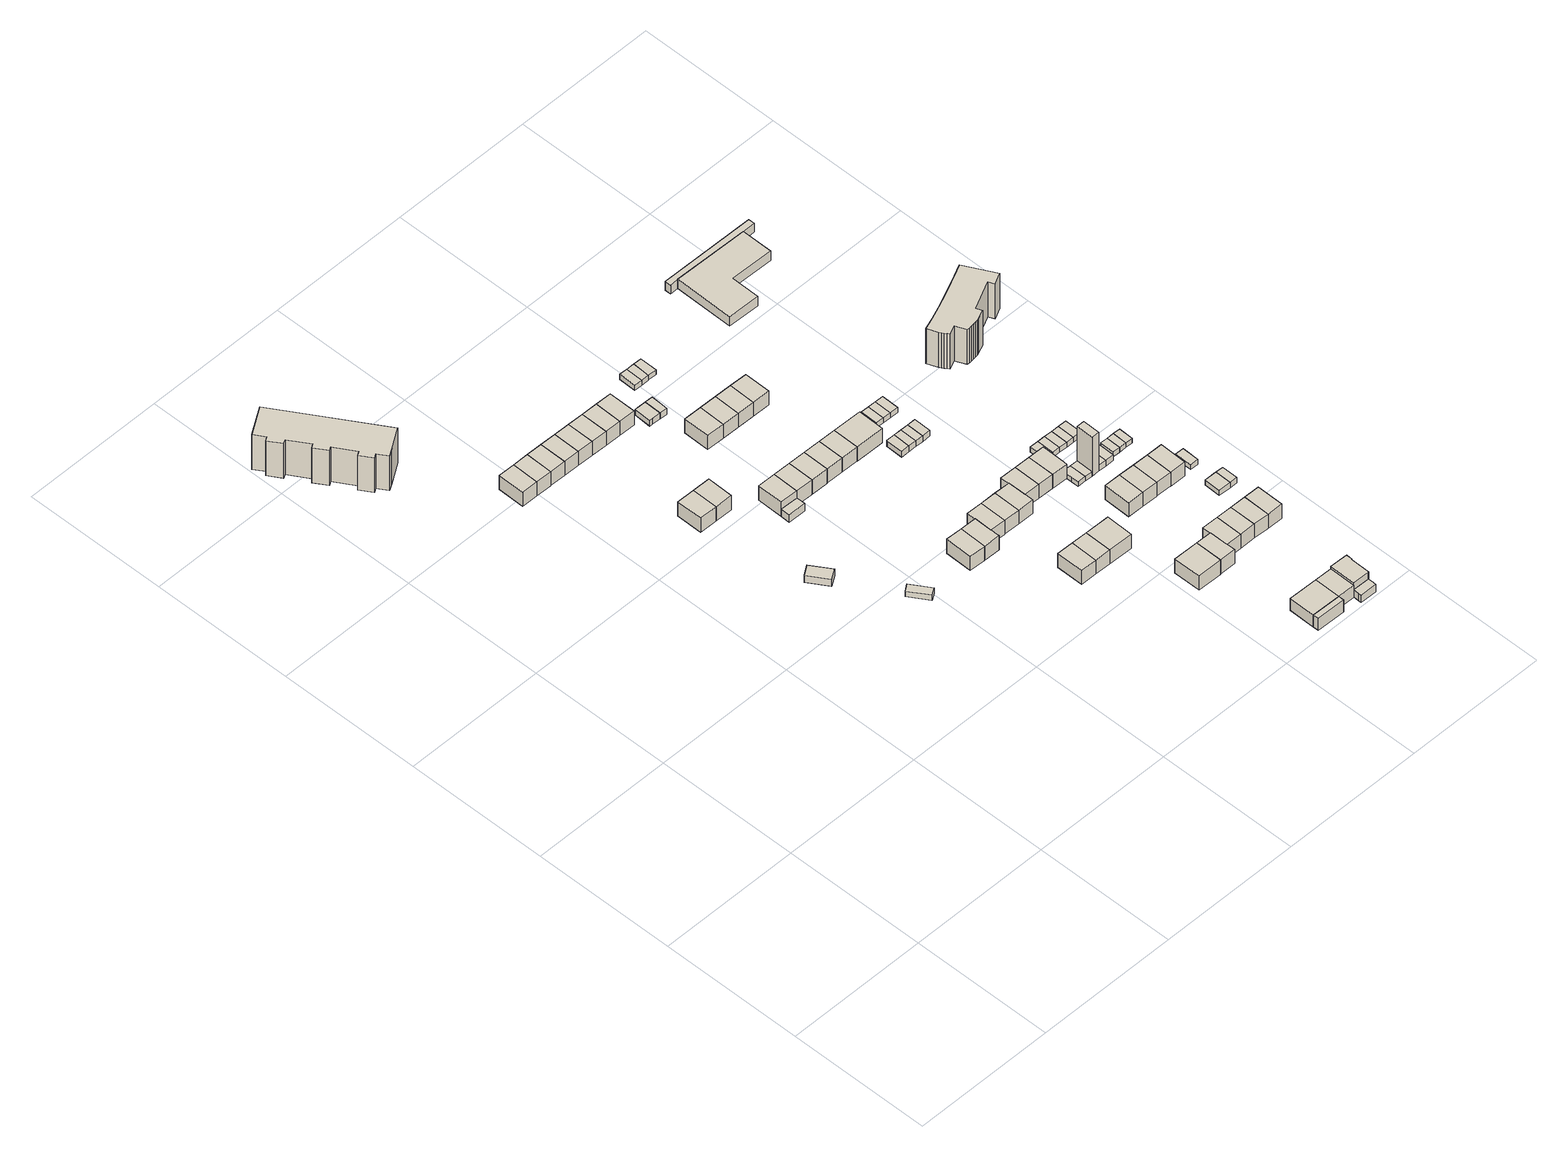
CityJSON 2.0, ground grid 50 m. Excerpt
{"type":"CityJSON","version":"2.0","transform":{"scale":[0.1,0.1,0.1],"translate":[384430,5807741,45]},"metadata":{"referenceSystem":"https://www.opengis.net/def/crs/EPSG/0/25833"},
"CityObjects":{
"building1":{"type":"Building","attributes":{"Gemeindeschluessel":"11000006","BezugspunktDach":"2200","function":"31001_1010","measuredHeight":15.07,"storeysAboveGround":3},"address":[{"country":"Germany","locality":"Berlin","thoroughfareNumber":"32, 34, 36","thoroughfareName":"Schwelmer Straße"}],"geometry":[{"type":"Solid","lod":"1","boundaries":[[[[0,1,2,3,4,5,6,7,8,9,10,11,12,13,14,15,16]],[[17,18,19,20,21,22,23,24,25,26,27,28,29,30,31,32,33]],[[17,33,16,15]],[[18,17,15,14]],[[19,18,14,13]],[[20,19,13,12]],[[21,20,12,11]],[[22,21,11,10]],[[23,22,10,9]],[[24,23,9,8]],[[25,24,8,7]],[[26,25,7,6]],[[27,26,6,5]],[[28,27,5,4]],[[29,28,4,3]],[[30,29,3,2]],[[31,30,2,1]],[[32,31,1,0]],[[33,32,0,16]]]]}]},
"building2":{"type":"Building","attributes":{"Gemeindeschluessel":"11000006","BezugspunktDach":"2200","function":"31001_1010","measuredHeight":5.83,"storeysAboveGround":2},"address":[{"country":"Germany","locality":"Berlin","thoroughfareNumber":"45","thoroughfareName":"Holtheimer Weg"}],"geometry":[{"type":"Solid","lod":"1","boundaries":[[[[34,35,36,37]],[[38,39,40,41]],[[38,41,37,36]],[[39,38,36,35]],[[40,39,35,34]],[[41,40,34,37]]]]}]},
"building3":{"type":"Building","attributes":{"Gemeindeschluessel":"11000006","BezugspunktDach":"2200","function":"31001_1010","measuredHeight":5.81,"storeysAboveGround":2},"address":[{"country":"Germany","locality":"Berlin","thoroughfareNumber":"43","thoroughfareName":"Holtheimer Weg"}],"geometry":[{"type":"Solid","lod":"1","boundaries":[[[[42,43,35,34]],[[39,44,45,40]],[[39,40,34,35]],[[44,39,35,43]],[[45,44,43,42]],[[40,45,42,34]]]]}]},
"building4":{"type":"Building","attributes":{"Gemeindeschluessel":"11000006","BezugspunktDach":"2200","function":"31001_2463","measuredHeight":2.87,"storeysAboveGround":1},"address":[{"country":"Germany","locality":"Berlin","thoroughfareNumber":"119 (1)","thoroughfareName":"Westfalenring"}],"geometry":[{"type":"Solid","lod":"1","boundaries":[[[[46,47,48,49]],[[50,51,52,53]],[[50,53,49,48]],[[51,50,48,47]],[[52,51,47,46]],[[53,52,46,49]]]]}]},
"building5":{"type":"Building","attributes":{"Gemeindeschluessel":"11000006","BezugspunktDach":"2200","function":"31001_1010","measuredHeight":5.72,"storeysAboveGround":2},"address":[{"country":"Germany","locality":"Berlin","thoroughfareNumber":"41","thoroughfareName":"Holtheimer Weg"}],"geometry":[{"type":"Solid","lod":"1","boundaries":[[[[54,55,43,42]],[[56,57,58,59]],[[56,59,42,43]],[[57,56,43,55]],[[58,57,55,54]],[[59,58,54,42]]]]}]},
"building6":{"type":"Building","attributes":{"Gemeindeschluessel":"11000006","BezugspunktDach":"2200","function":"31001_1010","measuredHeight":5.95,"storeysAboveGround":2},"address":[{"country":"Germany","locality":"Berlin","thoroughfareNumber":"123","thoroughfareName":"Westfalenring"}],"geometry":[{"type":"Solid","lod":"1","boundaries":[[[[60,61,62,63]],[[64,65,66,67]],[[64,67,63,62]],[[65,64,62,61]],[[66,65,61,60]],[[67,66,60,63]]]]}]},
"building7":{"type":"Building","attributes":{"Gemeindeschluessel":"11000006","BezugspunktDach":"2200","function":"31001_1010","measuredHeight":5.71,"storeysAboveGround":2},"address":[{"country":"Germany","locality":"Berlin","thoroughfareNumber":"39","thoroughfareName":"Holtheimer Weg"}],"geometry":[{"type":"Solid","lod":"1","boundaries":[[[[68,69,55,54]],[[57,70,71,58]],[[57,58,54,55]],[[70,57,55,69]],[[71,70,69,68]],[[58,71,68,54]]]]}]},
"building8":{"type":"Building","attributes":{"Gemeindeschluessel":"11000006","BezugspunktDach":"2200","function":"31001_2463","measuredHeight":2.22,"storeysAboveGround":1},"address":[{"country":"Germany","locality":"Berlin","thoroughfareNumber":"49 (1)","thoroughfareName":"Ahlener Weg"}],"geometry":[{"type":"Solid","lod":"1","boundaries":[[[[72,73,74,75]],[[76,77,78,79]],[[76,79,75,74]],[[77,76,74,73]],[[78,77,73,72]],[[79,78,72,75]]]]}]},
"building9":{"type":"Building","attributes":{"Gemeindeschluessel":"11000006","BezugspunktDach":"2200","function":"31001_1010","measuredHeight":5.9,"storeysAboveGround":2},"address":[{"country":"Germany","locality":"Berlin","thoroughfareNumber":"121","thoroughfareName":"Westfalenring"}],"geometry":[{"type":"Solid","lod":"1","boundaries":[[[[80,81,61,60]],[[65,82,83,66]],[[65,66,60,61]],[[82,65,61,81]],[[83,82,81,80]],[[66,83,80,60]]]]}]},
"building10":{"type":"Building","attributes":{"Gemeindeschluessel":"11000006","BezugspunktDach":"2200","function":"31001_1010","measuredHeight":5.74,"storeysAboveGround":2},"address":[{"country":"Germany","locality":"Berlin","thoroughfareNumber":"37","thoroughfareName":"Holtheimer Weg"}],"geometry":[{"type":"Solid","lod":"1","boundaries":[[[[84,85,69,68]],[[86,87,88,89]],[[86,89,68,69]],[[87,86,69,85]],[[88,87,85,84]],[[89,88,84,68]]]]}]},
"building11":{"type":"Building","attributes":{"Gemeindeschluessel":"11000006","BezugspunktDach":"2200","function":"31001_1010","measuredHeight":5.67,"storeysAboveGround":2},"address":[{"country":"Germany","locality":"Berlin","thoroughfareNumber":"35","thoroughfareName":"Holtheimer Weg"}],"geometry":[{"type":"Solid","lod":"1","boundaries":[[[[90,91,85,84]],[[92,93,94,95]],[[92,95,84,85]],[[93,92,85,91]],[[94,93,91,90]],[[95,94,90,84]]]]}]},
"building12":{"type":"Building","attributes":{"Gemeindeschluessel":"11000006","function":"31001_1010"},"address":[{"country":"Germany","locality":"Berlin","thoroughfareNumber":"119","thoroughfareName":"Westfalenring"}],"children":["building12-1","building12-2"]},
"building12-1":{"type":"BuildingPart","attributes":{"BezugspunktDach":"2200","measuredHeight":5.96,"storeysAboveGround":2},"parents":["building12"],"geometry":[{"type":"MultiSurface","lod":"1","boundaries":[[[96,97,98,99]],[[100,101,102,103]],[[100,103,99,98]],[[101,100,98,97]],[[102,101,97,96]],[[104,105,102,103,102,96,99]],[[103,102,105,104]]]}]},
"building12-2":{"type":"BuildingPart","attributes":{"BezugspunktDach":"2200","measuredHeight":3.47,"storeysAboveGround":2},"parents":["building12"],"geometry":[{"type":"Solid","lod":"1","boundaries":[[[[106,105,104,107]],[[103,102,108,109]],[[103,109,107,104]],[[108,102,105,106]],[[109,108,106,107]],[[102,103,104,105]]]]}]},
"building13":{"type":"Building","attributes":{"Gemeindeschluessel":"11000006","BezugspunktDach":"2200","function":"31001_1010","measuredHeight":5.71,"storeysAboveGround":2},"address":[{"country":"Germany","locality":"Berlin","thoroughfareNumber":"33","thoroughfareName":"Holtheimer Weg"}],"geometry":[{"type":"Solid","lod":"1","boundaries":[[[[110,111,91,90]],[[93,112,113,94]],[[93,94,90,91]],[[112,93,91,111]],[[113,112,111,110]],[[94,113,110,90]]]]}]},
"building14":{"type":"Building","attributes":{"Gemeindeschluessel":"11000006","BezugspunktDach":"2200","function":"31001_1010","measuredHeight":5.98,"storeysAboveGround":2},"address":[{"country":"Germany","locality":"Berlin","thoroughfareNumber":"117","thoroughfareName":"Westfalenring"}],"geometry":[{"type":"Solid","lod":"1","boundaries":[[[[114,115,97,96]],[[101,116,117,102]],[[101,102,96,97]],[[116,101,97,115]],[[117,116,115,114]],[[102,117,114,96]]]]}]},
"building15":{"type":"Building","attributes":{"Gemeindeschluessel":"11000006","BezugspunktDach":"2200","function":"31001_1010","measuredHeight":5.89,"storeysAboveGround":2},"address":[{"country":"Germany","locality":"Berlin","thoroughfareNumber":"49","thoroughfareName":"Ahlener Weg"}],"geometry":[{"type":"Solid","lod":"1","boundaries":[[[[118,119,120,121]],[[122,123,124,125]],[[122,125,121,120]],[[123,122,120,119]],[[124,123,119,118]],[[125,124,118,121]]]]}]},
"building16":{"type":"Building","attributes":{"Gemeindeschluessel":"11000006","BezugspunktDach":"2200","function":"31001_1010","measuredHeight":5.75,"storeysAboveGround":2},"address":[{"country":"Germany","locality":"Berlin","thoroughfareNumber":"31","thoroughfareName":"Holtheimer Weg"}],"geometry":[{"type":"Solid","lod":"1","boundaries":[[[[126,127,111,110]],[[128,129,130,131]],[[128,131,110,111]],[[129,128,111,127]],[[130,129,127,126]],[[131,130,126,110]]]]}]},
"building17":{"type":"Building","attributes":{"Gemeindeschluessel":"11000006","BezugspunktDach":"2200","function":"31001_1010","measuredHeight":5.87,"storeysAboveGround":2},"address":[{"country":"Germany","locality":"Berlin","thoroughfareNumber":"47","thoroughfareName":"Ahlener Weg"}],"geometry":[{"type":"Solid","lod":"1","boundaries":[[[[132,133,134,135,136,137,119,118]],[[123,138,139,140,141,142,143,124]],[[123,124,118,119]],[[138,123,119,137]],[[139,138,137,136]],[[140,139,136,135]],[[141,140,135,134]],[[142,141,134,133]],[[143,142,133,132]],[[124,143,132,118]]]]}]},
"building18":{"type":"Building","attributes":{"Gemeindeschluessel":"11000006","BezugspunktDach":"2200","function":"31001_1010","measuredHeight":5.98,"storeysAboveGround":2},"address":[{"country":"Germany","locality":"Berlin","thoroughfareNumber":"115","thoroughfareName":"Westfalenring"}],"geometry":[{"type":"Solid","lod":"1","boundaries":[[[[144,145,115,114]],[[116,146,147,117]],[[116,117,114,115]],[[146,116,115,145]],[[147,146,145,144]],[[117,147,144,114]]]]}]},
"building19":{"type":"Building","attributes":{"Gemeindeschluessel":"11000006","BezugspunktDach":"2200","function":"31001_2463","measuredHeight":2.38,"storeysAboveGround":1},"address":[{"country":"Germany","locality":"Berlin","thoroughfareNumber":"31 (1)","thoroughfareName":"Holtheimer Weg"}],"geometry":[{"type":"Solid","lod":"1","boundaries":[[[[148,149,150,151,152,153]],[[154,155,156,157,158,159]],[[154,159,153,152]],[[155,154,152,151]],[[156,155,151,150]],[[157,156,150,149]],[[158,157,149,148]],[[159,158,148,153]]]]}]},
"building20":{"type":"Building","attributes":{"Gemeindeschluessel":"11000006","BezugspunktDach":"2200","function":"31001_1010","measuredHeight":5.89,"storeysAboveGround":2},"address":[{"country":"Germany","locality":"Berlin","thoroughfareNumber":"131","thoroughfareName":"Westfalenring"}],"geometry":[{"type":"Solid","lod":"1","boundaries":[[[[160,161,162,163]],[[164,165,166,167]],[[164,167,163,162]],[[165,164,162,161]],[[166,165,161,160]],[[167,166,160,163]]]]}]},
"building21":{"type":"Building","attributes":{"Gemeindeschluessel":"11000006","BezugspunktDach":"2200","function":"31001_1010","measuredHeight":5.78,"storeysAboveGround":2},"address":[{"country":"Germany","locality":"Berlin","thoroughfareNumber":"107","thoroughfareName":"Westfalenring"}],"geometry":[{"type":"Solid","lod":"1","boundaries":[[[[168,169,170,171]],[[172,173,174,175]],[[172,175,171,170]],[[173,172,170,169]],[[174,173,169,168]],[[175,174,168,171]]]]}]},
"building22":{"type":"Building","attributes":{"Gemeindeschluessel":"11000006","BezugspunktDach":"2200","function":"31001_2463","measuredHeight":2.46,"storeysAboveGround":1},"address":[{"country":"Germany","locality":"Berlin","thoroughfareNumber":"33 (1)","thoroughfareName":"Holtheimer Weg"}],"geometry":[{"type":"Solid","lod":"1","boundaries":[[[[176,177,150,149]],[[178,179,180,181]],[[178,181,149,150]],[[179,178,150,177]],[[180,179,177,176]],[[181,180,176,149]]]]}]},
"building23":{"type":"Building","attributes":{"Gemeindeschluessel":"11000006","BezugspunktDach":"2200","function":"31001_1010","measuredHeight":5.86,"storeysAboveGround":2},"address":[{"country":"Germany","locality":"Berlin","thoroughfareNumber":"113","thoroughfareName":"Westfalenring"}],"geometry":[{"type":"Solid","lod":"1","boundaries":[[[[182,183,145,144]],[[184,185,186,187]],[[184,187,144,145]],[[185,184,145,183]],[[186,185,183,182]],[[187,186,182,144]]]]}]},
"building24":{"type":"Building","attributes":{"Gemeindeschluessel":"11000006","BezugspunktDach":"2200","function":"31001_1010","measuredHeight":5.89,"storeysAboveGround":2},"address":[{"country":"Germany","locality":"Berlin","thoroughfareNumber":"45","thoroughfareName":"Ahlener Weg"}],"geometry":[{"type":"Solid","lod":"1","boundaries":[[[[136,135,134,188,189,190,137]],[[191,192,193,194,195,196,197]],[[191,197,137,190]],[[192,191,190,189]],[[193,192,189,188]],[[194,193,188,134]],[[195,194,134,135]],[[196,195,135,136]],[[197,196,136,137]]]]}]},
"building25":{"type":"Building","attributes":{"Gemeindeschluessel":"11000006","BezugspunktDach":"2200","function":"31001_1010","measuredHeight":5.89,"storeysAboveGround":2},"address":[{"country":"Germany","locality":"Berlin","thoroughfareNumber":"129","thoroughfareName":"Westfalenring"}],"geometry":[{"type":"Solid","lod":"1","boundaries":[[[[198,199,161,160]],[[165,200,201,166]],[[165,166,160,161]],[[200,165,161,199]],[[201,200,199,198]],[[166,201,198,160]]]]}]},
"building26":{"type":"Building","attributes":{"Gemeindeschluessel":"11000006","BezugspunktDach":"2200","function":"31001_1010","measuredHeight":5.77,"storeysAboveGround":2},"address":[{"country":"Germany","locality":"Berlin","thoroughfareNumber":"105","thoroughfareName":"Westfalenring"}],"geometry":[{"type":"Solid","lod":"1","boundaries":[[[[202,203,169,168]],[[173,204,205,174]],[[173,174,168,169]],[[204,173,169,203]],[[205,204,203,202]],[[174,205,202,168]]]]}]},
"building27":{"type":"Building","attributes":{"Gemeindeschluessel":"11000006","BezugspunktDach":"2200","function":"31001_2463","measuredHeight":2.12,"storeysAboveGround":1},"address":[{"country":"Germany","locality":"Berlin","thoroughfareNumber":"39 (1)","thoroughfareName":"Holtheimer Weg"}],"geometry":[{"type":"Solid","lod":"1","boundaries":[[[[206,207,208,209]],[[210,211,212,213]],[[210,213,209,208]],[[211,210,208,207]],[[212,211,207,206]],[[213,212,206,209]]]]}]},
"building28":{"type":"Building","attributes":{"Gemeindeschluessel":"11000006","BezugspunktDach":"2200","function":"31001_1010","measuredHeight":5.73,"storeysAboveGround":2},"address":[{"country":"Germany","locality":"Berlin","thoroughfareNumber":"43","thoroughfareName":"Ahlener Weg"}],"geometry":[{"type":"Solid","lod":"1","boundaries":[[[[214,215,189,188]],[[216,217,218,219]],[[216,219,188,189]],[[217,216,189,215]],[[218,217,215,214]],[[219,218,214,188]]]]}]},
"building29":{"type":"Building","attributes":{"Gemeindeschluessel":"11000006","BezugspunktDach":"2200","function":"31001_1010","measuredHeight":5.86,"storeysAboveGround":2},"address":[{"country":"Germany","locality":"Berlin","thoroughfareNumber":"111","thoroughfareName":"Westfalenring"}],"geometry":[{"type":"Solid","lod":"1","boundaries":[[[[220,221,183,182]],[[185,222,223,186]],[[185,186,182,183]],[[222,185,183,221]],[[223,222,221,220]],[[186,223,220,182]]]]}]},
"building30":{"type":"Building","attributes":{"Gemeindeschluessel":"11000006","BezugspunktDach":"2200","function":"31001_1010","measuredHeight":5.89,"storeysAboveGround":2},"address":[{"country":"Germany","locality":"Berlin","thoroughfareNumber":"127","thoroughfareName":"Westfalenring"}],"geometry":[{"type":"Solid","lod":"1","boundaries":[[[[224,225,199,198]],[[200,226,227,201]],[[200,201,198,199]],[[226,200,199,225]],[[227,226,225,224]],[[201,227,224,198]]]]}]},
"building31":{"type":"Building","attributes":{"Gemeindeschluessel":"11000006","BezugspunktDach":"2200","function":"31001_2463","measuredHeight":2.1,"storeysAboveGround":1},"address":[{"country":"Germany","locality":"Berlin","thoroughfareNumber":"37 (1)","thoroughfareName":"Holtheimer Weg"}],"geometry":[{"type":"Solid","lod":"1","boundaries":[[[[228,229,207,206]],[[211,230,231,212]],[[211,212,206,207]],[[230,211,207,229]],[[231,230,229,228]],[[212,231,228,206]]]]}]},
"building32":{"type":"Building","attributes":{"Gemeindeschluessel":"11000006","BezugspunktDach":"2200","function":"31001_1010","measuredHeight":5.83,"storeysAboveGround":2},"address":[{"country":"Germany","locality":"Berlin","thoroughfareNumber":"103","thoroughfareName":"Westfalenring"}],"geometry":[{"type":"Solid","lod":"1","boundaries":[[[[232,233,203,202]],[[234,235,236,237]],[[234,237,202,203]],[[235,234,203,233]],[[236,235,233,232]],[[237,236,232,202]]]]}]},
"building33":{"type":"Building","attributes":{"Gemeindeschluessel":"11000006","BezugspunktDach":"2200","function":"31001_2463","measuredHeight":2.06,"storeysAboveGround":1},"address":[{"country":"Germany","locality":"Berlin","thoroughfareNumber":"35 (1)","thoroughfareName":"Holtheimer Weg"}],"geometry":[{"type":"Solid","lod":"1","boundaries":[[[[238,239,229,228]],[[240,241,242,243]],[[240,243,228,229]],[[241,240,229,239]],[[242,241,239,238]],[[243,242,238,228]]]]}]},
"building34":{"type":"Building","attributes":{"Gemeindeschluessel":"11000006","BezugspunktDach":"2200","function":"31001_1010","measuredHeight":5.72,"storeysAboveGround":2},"address":[{"country":"Germany","locality":"Berlin","thoroughfareNumber":"41","thoroughfareName":"Ahlener Weg"}],"geometry":[{"type":"Solid","lod":"1","boundaries":[[[[244,245,246,247,248,215,214]],[[217,249,250,251,252,253,218]],[[217,218,214,215]],[[249,217,215,248]],[[250,249,248,247]],[[251,250,247,246]],[[252,251,246,245]],[[253,252,245,244]],[[218,253,244,214]]]]}]},
"building35":{"type":"Building","attributes":{"Gemeindeschluessel":"11000006","BezugspunktDach":"2200","function":"31001_1010","measuredHeight":5.87,"storeysAboveGround":2},"address":[{"country":"Germany","locality":"Berlin","thoroughfareNumber":"93","thoroughfareName":"Westfalenring"}],"geometry":[{"type":"Solid","lod":"1","boundaries":[[[[254,255,256,257]],[[258,259,260,261]],[[258,261,257,256]],[[259,258,256,255]],[[260,259,255,254]],[[261,260,254,257]]]]}]},
"building36":{"type":"Building","attributes":{"Gemeindeschluessel":"11000006","BezugspunktDach":"2200","function":"31001_1010","measuredHeight":5.82,"storeysAboveGround":2},"address":[{"country":"Germany","locality":"Berlin","thoroughfareNumber":"125","thoroughfareName":"Westfalenring"}],"geometry":[{"type":"Solid","lod":"1","boundaries":[[[[262,263,225,224]],[[226,264,265,227]],[[226,227,224,225]],[[264,226,225,263]],[[265,264,263,262]],[[227,265,262,224]]]]}]},
"building37":{"type":"Building","attributes":{"Gemeindeschluessel":"11000006","BezugspunktDach":"2200","function":"31001_1010","measuredHeight":5.99,"storeysAboveGround":2},"address":[{"country":"Germany","locality":"Berlin","thoroughfareNumber":"109","thoroughfareName":"Westfalenring"}],"geometry":[{"type":"Solid","lod":"1","boundaries":[[[[266,267,268,221,220]],[[269,270,271,272,273]],[[269,273,220,221]],[[270,269,221,268]],[[271,270,268,267]],[[272,271,267,266]],[[273,272,266,220]]]]}]},
"building38":{"type":"Building","attributes":{"Gemeindeschluessel":"11000006","function":"31001_1010"},"address":[{"country":"Germany","locality":"Berlin","thoroughfareNumber":"75","thoroughfareName":"Westfalenring"}],"children":["building38-1","building38-2"]},
"building38-1":{"type":"BuildingPart","attributes":{"BezugspunktDach":"2200","measuredHeight":4.93,"storeysAboveGround":2},"parents":["building38"],"geometry":[{"type":"MultiSurface","lod":"1","boundaries":[[[274,275,276,277]],[[278,279,280,281]],[[278,281,277,276]],[[279,278,276,275]],[[280,279,275,274]],[[281,280,282,283,277]],[[274,277,283,282]]]}]},
"building38-2":{"type":"BuildingPart","attributes":{"BezugspunktDach":"2200","measuredHeight":4.83,"storeysAboveGround":2},"parents":["building38"],"geometry":[{"type":"Solid","lod":"1","boundaries":[[[[284,274,277,285]],[[283,282,286,287]],[[283,287,285,277]],[[286,282,274,284]],[[287,286,284,285]],[[282,283,277,274]]]]}]},
"building39":{"type":"Building","attributes":{"Gemeindeschluessel":"11000006","BezugspunktDach":"2200","function":"31001_2463","measuredHeight":2.33,"storeysAboveGround":1},"address":[{"country":"Germany","locality":"Berlin","thoroughfareNumber":"45 (1)","thoroughfareName":"Ahlener Weg"}],"geometry":[{"type":"Solid","lod":"1","boundaries":[[[[288,289,290,291,292]],[[293,294,295,296,297]],[[293,297,292,291]],[[294,293,291,290]],[[295,294,290,289]],[[296,295,289,288]],[[297,296,288,292]]]]}]},
"building40":{"type":"Building","attributes":{"Gemeindeschluessel":"11000006","BezugspunktDach":"2200","function":"31001_1010","measuredHeight":5.75,"storeysAboveGround":2},"address":[{"country":"Germany","locality":"Berlin","thoroughfareNumber":"39","thoroughfareName":"Ahlener Weg"}],"geometry":[{"type":"Solid","lod":"1","boundaries":[[[[247,246,245,298,299,300,248]],[[301,302,303,252,251,250,249]],[[301,249,248,300]],[[302,301,300,299]],[[303,302,299,298]],[[252,303,298,245]],[[251,252,245,246]],[[250,251,246,247]],[[249,250,247,248]]]]}]},
"building41":{"type":"Building","attributes":{"Gemeindeschluessel":"11000006","BezugspunktDach":"2200","function":"31001_2463","measuredHeight":2.37,"storeysAboveGround":1},"address":[{"country":"Germany","locality":"Berlin","thoroughfareNumber":"43 (1)","thoroughfareName":"Ahlener Weg"}],"geometry":[{"type":"Solid","lod":"1","boundaries":[[[[304,305,289,288]],[[295,306,307,296]],[[295,296,288,289]],[[306,295,289,305]],[[307,306,305,304]],[[296,307,304,288]]]]}]},
"building42":{"type":"Building","attributes":{"Gemeindeschluessel":"11000006","BezugspunktDach":"2200","function":"31001_1010","measuredHeight":5.86,"storeysAboveGround":2},"address":[{"country":"Germany","locality":"Berlin","thoroughfareNumber":"91","thoroughfareName":"Westfalenring"}],"geometry":[{"type":"Solid","lod":"1","boundaries":[[[[308,309,310,311,312,255,254]],[[313,314,315,316,317,318,319]],[[313,319,254,255]],[[314,313,255,312]],[[315,314,312,311]],[[316,315,311,310]],[[317,316,310,309]],[[318,317,309,308]],[[319,318,308,254]]]]}]},
"building43":{"type":"Building","attributes":{"Gemeindeschluessel":"11000006","BezugspunktDach":"2200","function":"31001_2463","measuredHeight":2.1,"storeysAboveGround":1},"address":[{"country":"Germany","locality":"Berlin","thoroughfareNumber":"121 (1)","thoroughfareName":"Westfalenring"}],"geometry":[{"type":"Solid","lod":"1","boundaries":[[[[320,321,322,323,324]],[[270,325,326,327,271]],[[270,271,324,323]],[[325,270,323,322]],[[326,325,322,321]],[[327,326,321,320]],[[271,327,320,324]]]]}]},
"building44":{"type":"Building","attributes":{"Gemeindeschluessel":"11000006","BezugspunktDach":"2200","function":"31001_2463","measuredHeight":2.37,"storeysAboveGround":1},"address":[{"country":"Germany","locality":"Berlin","thoroughfareNumber":"41 (1)","thoroughfareName":"Ahlener Weg"}],"geometry":[{"type":"Solid","lod":"1","boundaries":[[[[328,329,305,304]],[[306,330,331,307]],[[306,307,304,305]],[[330,306,305,329]],[[331,330,329,328]],[[307,331,328,304]]]]}]},
"building45":{"type":"Building","attributes":{"Gemeindeschluessel":"11000006","BezugspunktDach":"2200","function":"31001_1010","measuredHeight":5.74,"storeysAboveGround":2},"address":[{"country":"Germany","locality":"Berlin","thoroughfareNumber":"37","thoroughfareName":"Ahlener Weg"}],"geometry":[{"type":"Solid","lod":"1","boundaries":[[[[332,333,299,298]],[[302,334,335,303]],[[302,303,298,299]],[[334,302,299,333]],[[335,334,333,332]],[[303,335,332,298]]]]}]},
"building46":{"type":"Building","attributes":{"Gemeindeschluessel":"11000006","BezugspunktDach":"2200","function":"31001_2463","measuredHeight":2.13,"storeysAboveGround":1},"address":[{"country":"Germany","locality":"Berlin","thoroughfareNumber":"119 (2)","thoroughfareName":"Westfalenring"}],"geometry":[{"type":"Solid","lod":"1","boundaries":[[[[336,337,321,320]],[[338,339,340,341]],[[338,341,320,321]],[[339,338,321,337]],[[340,339,337,336]],[[341,340,336,320]]]]}]},
"building47":{"type":"Building","attributes":{"Gemeindeschluessel":"11000006","BezugspunktDach":"2200","function":"31001_1010","measuredHeight":4.92,"storeysAboveGround":2},"address":[{"country":"Germany","locality":"Berlin","thoroughfareNumber":"73","thoroughfareName":"Westfalenring"}],"geometry":[{"type":"Solid","lod":"1","boundaries":[[[[342,343,275,274]],[[279,344,345,280]],[[279,280,274,275]],[[344,279,275,343]],[[345,344,343,342]],[[280,345,342,274]]]]}]},
"building48":{"type":"Building","attributes":{"Gemeindeschluessel":"11000006","BezugspunktDach":"2200","function":"31001_2463","measuredHeight":2.35,"storeysAboveGround":1},"address":[{"country":"Germany","locality":"Berlin","thoroughfareNumber":"37 (1)","thoroughfareName":"Ahlener Weg"}],"geometry":[{"type":"Solid","lod":"1","boundaries":[[[[346,347,329,328]],[[330,348,349,331]],[[330,331,328,329]],[[348,330,329,347]],[[349,348,347,346]],[[331,349,346,328]]]]}]},
"building49":{"type":"Building","attributes":{"Gemeindeschluessel":"11000006","BezugspunktDach":"2200","function":"31001_1010","measuredHeight":5.89,"storeysAboveGround":2},"address":[{"country":"Germany","locality":"Berlin","thoroughfareNumber":"89","thoroughfareName":"Westfalenring"}],"geometry":[{"type":"Solid","lod":"1","boundaries":[[[[311,310,309,350,351,352,312]],[[353,354,355,356,357,358,359]],[[353,359,312,352]],[[354,353,352,351]],[[355,354,351,350]],[[356,355,350,309]],[[357,356,309,310]],[[358,357,310,311]],[[359,358,311,312]]]]}]},
"building50":{"type":"Building","attributes":{"Gemeindeschluessel":"11000006","BezugspunktDach":"2200","function":"31001_2463","measuredHeight":2.12,"storeysAboveGround":1},"address":[{"country":"Germany","locality":"Berlin","thoroughfareNumber":"49 (2)","thoroughfareName":"Ahlener Weg"}],"geometry":[{"type":"Solid","lod":"1","boundaries":[[[[360,361,337,336]],[[339,362,363,340]],[[339,340,336,337]],[[362,339,337,361]],[[363,362,361,360]],[[340,363,360,336]]]]}]},
"building51":{"type":"Building","attributes":{"Gemeindeschluessel":"11000006","BezugspunktDach":"2200","function":"31001_1010","measuredHeight":5.96,"storeysAboveGround":2},"address":[{"country":"Germany","locality":"Berlin","thoroughfareNumber":"35","thoroughfareName":"Ahlener Weg"}],"geometry":[{"type":"Solid","lod":"1","boundaries":[[[[364,365,366,367,333,332]],[[368,369,370,371,372,373]],[[368,373,332,333]],[[369,368,333,367]],[[370,369,367,366]],[[371,370,366,365]],[[372,371,365,364]],[[373,372,364,332]]]]}]},
"building52":{"type":"Building","attributes":{"Gemeindeschluessel":"11000006","BezugspunktDach":"2200","function":"31001_1010","measuredHeight":5.86,"storeysAboveGround":2},"address":[{"country":"Germany","locality":"Berlin","thoroughfareNumber":"101","thoroughfareName":"Westfalenring"}],"geometry":[{"type":"Solid","lod":"1","boundaries":[[[[374,375,376,377]],[[378,379,380,381]],[[378,381,377,376]],[[379,378,376,375]],[[380,379,375,374]],[[381,380,374,377]]]]}]},
"building53":{"type":"Building","attributes":{"Gemeindeschluessel":"11000006","BezugspunktDach":"2200","function":"31001_2463","measuredHeight":2.1,"storeysAboveGround":1},"address":[{"country":"Germany","locality":"Berlin","thoroughfareNumber":"47 (1)","thoroughfareName":"Ahlener Weg"}],"geometry":[{"type":"Solid","lod":"1","boundaries":[[[[382,383,361,360]],[[362,384,385,363]],[[362,363,360,361]],[[384,362,361,383]],[[385,384,383,382]],[[363,385,382,360]]]]}]},
"building54":{"type":"Building","attributes":{"Gemeindeschluessel":"11000006","function":"31001_1010"},"address":[{"country":"Germany","locality":"Berlin","thoroughfareNumber":"71","thoroughfareName":"Westfalenring"}],"children":["building54-1","building54-2"]},
"building54-1":{"type":"BuildingPart","attributes":{"BezugspunktDach":"2200","measuredHeight":5.93,"storeysAboveGround":2},"parents":["building54"],"geometry":[{"type":"MultiSurface","lod":"1","boundaries":[[[386,387,388,389,390,391,392]],[[393,394,395,396,397,398,399]],[[393,399,392,391]],[[394,393,391,390]],[[395,394,390,389]],[[396,395,389,388]],[[397,396,388,387]],[[398,397,387,386]],[[399,398,400,401,402,403,386,392]],[[403,402,401,400]]]}]},
"building54-2":{"type":"BuildingPart","attributes":{"BezugspunktDach":"2200","measuredHeight":3.46,"storeysAboveGround":2},"parents":["building54"],"geometry":[{"type":"MultiSurface","lod":"1","boundaries":[[[404,405,403,402,406,407]],[[408,401,400,409,410,411]],[[408,411,407,406]],[[401,408,406,402]],[[409,400,403,405]],[[410,409,405,404]],[[411,410,404,407]],[[412,400,401,413,402,403]]]}]},
"building55":{"type":"Building","attributes":{"Gemeindeschluessel":"11000006","BezugspunktDach":"2200","function":"31001_2463","measuredHeight":1.92,"storeysAboveGround":1},"address":[{"country":"Germany","locality":"Berlin","thoroughfareNumber":"75 (1)","thoroughfareName":"Westfalenring"}],"geometry":[{"type":"Solid","lod":"1","boundaries":[[[[414,415,416,417,418,419]],[[420,372,371,421,422,423]],[[420,423,419,418]],[[372,420,418,417]],[[371,372,417,416]],[[421,371,416,415]],[[422,421,415,414]],[[423,422,414,419]]]]}]},
"building56":{"type":"Building","attributes":{"Gemeindeschluessel":"11000006","BezugspunktDach":"2200","function":"31001_1010","measuredHeight":5.86,"storeysAboveGround":2},"address":[{"country":"Germany","locality":"Berlin","thoroughfareNumber":"87","thoroughfareName":"Westfalenring"}],"geometry":[{"type":"Solid","lod":"1","boundaries":[[[[424,425,351,350]],[[426,427,428,429]],[[426,429,350,351]],[[427,426,351,425]],[[428,427,425,424]],[[429,428,424,350]]]]}]},
"building57":{"type":"Building","attributes":{"Gemeindeschluessel":"11000006","BezugspunktDach":"2200","function":"31001_2463","measuredHeight":1.92,"storeysAboveGround":1},"address":[{"country":"Germany","locality":"Berlin","thoroughfareNumber":"39 (1)","thoroughfareName":"Ahlener Weg"}],"geometry":[{"type":"Solid","lod":"1","boundaries":[[[[430,431,415,414]],[[421,432,433,422]],[[421,422,414,415]],[[432,421,415,431]],[[433,432,431,430]],[[422,433,430,414]]]]}]},
"building58":{"type":"Building","attributes":{"Gemeindeschluessel":"11000006","BezugspunktDach":"2200","function":"31001_1010","measuredHeight":5.84,"storeysAboveGround":2},"address":[{"country":"Germany","locality":"Berlin","thoroughfareNumber":"99","thoroughfareName":"Westfalenring"}],"geometry":[{"type":"Solid","lod":"1","boundaries":[[[[434,435,375,374]],[[379,436,437,380]],[[379,380,374,375]],[[436,379,375,435]],[[437,436,435,434]],[[380,437,434,374]]]]}]},
"building59":{"type":"Building","attributes":{"Gemeindeschluessel":"11000006","BezugspunktDach":"2200","function":"31001_2463","measuredHeight":2.09,"storeysAboveGround":1},"address":[{"country":"Germany","locality":"Berlin","thoroughfareNumber":"115 (1)","thoroughfareName":"Westfalenring"}],"geometry":[{"type":"Solid","lod":"1","boundaries":[[[[438,439,440,441,442]],[[369,443,444,445,370]],[[369,370,442,441]],[[443,369,441,440]],[[444,443,440,439]],[[445,444,439,438]],[[370,445,438,442]]]]}]},
"building60":{"type":"Building","attributes":{"Gemeindeschluessel":"11000006","BezugspunktDach":"2200","function":"31001_2463","measuredHeight":16.07,"storeysAboveGround":1},"address":[{"country":"Germany","locality":"Berlin","thoroughfareNumber":"65 (1)","thoroughfareName":"Westfalenring"}],"geometry":[{"type":"Solid","lod":"1","boundaries":[[[[446,447,448,449]],[[432,450,451,433]],[[432,433,449,448]],[[450,432,448,447]],[[451,450,447,446]],[[433,451,446,449]]]]}]},
"building61":{"type":"Building","attributes":{"Gemeindeschluessel":"11000006","BezugspunktDach":"2200","function":"31001_2463","measuredHeight":2.1,"storeysAboveGround":1},"address":[{"country":"Germany","locality":"Berlin","thoroughfareNumber":"113 (1)","thoroughfareName":"Westfalenring"}],"geometry":[{"type":"Solid","lod":"1","boundaries":[[[[452,453,439,438]],[[444,454,455,445]],[[444,445,438,439]],[[454,444,439,453]],[[455,454,453,452]],[[445,455,452,438]]]]}]},
"building62":{"type":"Building","attributes":{"Gemeindeschluessel":"11000006","BezugspunktDach":"2200","function":"31001_1010","measuredHeight":5.86,"storeysAboveGround":2},"address":[{"country":"Germany","locality":"Berlin","thoroughfareNumber":"85","thoroughfareName":"Westfalenring"}],"geometry":[{"type":"Solid","lod":"1","boundaries":[[[[456,457,425,424]],[[427,458,459,428]],[[427,428,424,425]],[[458,427,425,457]],[[459,458,457,456]],[[428,459,456,424]]]]}]},
"building63":{"type":"Building","attributes":{"Gemeindeschluessel":"11000006","BezugspunktDach":"2200","function":"31001_2463","measuredHeight":2.42,"storeysAboveGround":1},"address":[{"country":"Germany","locality":"Berlin","thoroughfareNumber":"69 (1)","thoroughfareName":"Westfalenring"}],"geometry":[{"type":"Solid","lod":"1","boundaries":[[[[460,461,462,463]],[[450,464,465,451]],[[450,451,463,462]],[[464,450,462,461]],[[465,464,461,460]],[[451,465,460,463]]]]}]},
"building64":{"type":"Building","attributes":{"Gemeindeschluessel":"11000006","BezugspunktDach":"2200","function":"31001_1010","measuredHeight":5.78,"storeysAboveGround":2},"address":[{"country":"Germany","locality":"Berlin","thoroughfareNumber":"97","thoroughfareName":"Westfalenring"}],"geometry":[{"type":"Solid","lod":"1","boundaries":[[[[466,467,435,434]],[[468,469,470,471]],[[468,471,434,435]],[[469,468,435,467]],[[470,469,467,466]],[[471,470,466,434]]]]}]},
"building65":{"type":"Building","attributes":{"Gemeindeschluessel":"11000006","BezugspunktDach":"2200","function":"31001_2463","measuredHeight":2.06,"storeysAboveGround":1},"address":[{"country":"Germany","locality":"Berlin","thoroughfareNumber":"111 (1)","thoroughfareName":"Westfalenring"}],"geometry":[{"type":"Solid","lod":"1","boundaries":[[[[472,473,453,452]],[[454,474,475,455]],[[454,455,452,453]],[[474,454,453,473]],[[475,474,473,472]],[[455,475,472,452]]]]}]},
"building66":{"type":"Building","attributes":{"Gemeindeschluessel":"11000006","BezugspunktDach":"2200","function":"31001_2463","measuredHeight":2.42,"storeysAboveGround":1},"address":[{"country":"Germany","locality":"Berlin","thoroughfareNumber":"41 (1)","thoroughfareName":"Holtheimer Weg"}],"geometry":[{"type":"Solid","lod":"1","boundaries":[[[[476,477,461,460]],[[464,478,479,465]],[[464,465,460,461]],[[478,464,461,477]],[[479,478,477,476]],[[465,479,476,460]]]]}]},
"building67":{"type":"Building","attributes":{"Gemeindeschluessel":"11000006","BezugspunktDach":"2200","function":"31001_2463","measuredHeight":2.1,"storeysAboveGround":1},"address":[{"country":"Germany","locality":"Berlin","thoroughfareNumber":"109 (1)","thoroughfareName":"Westfalenring"}],"geometry":[{"type":"Solid","lod":"1","boundaries":[[[[480,481,473,472]],[[474,482,483,475]],[[474,475,472,473]],[[482,474,473,481]],[[483,482,481,480]],[[475,483,480,472]]]]}]},
"building68":{"type":"Building","attributes":{"Gemeindeschluessel":"11000006","BezugspunktDach":"2200","function":"31001_1010","measuredHeight":5.88,"storeysAboveGround":2},"address":[{"country":"Germany","locality":"Berlin","thoroughfareNumber":"83","thoroughfareName":"Westfalenring"}],"geometry":[{"type":"Solid","lod":"1","boundaries":[[[[484,485,457,456]],[[486,487,488,489]],[[486,489,456,457]],[[487,486,457,485]],[[488,487,485,484]],[[489,488,484,456]]]]}]},
"building69":{"type":"Building","attributes":{"Gemeindeschluessel":"11000006","BezugspunktDach":"2200","function":"31001_1010","measuredHeight":5.79,"storeysAboveGround":2},"address":[{"country":"Germany","locality":"Berlin","thoroughfareNumber":"95","thoroughfareName":"Westfalenring"}],"geometry":[{"type":"Solid","lod":"1","boundaries":[[[[490,491,467,466]],[[492,493,494,495]],[[492,495,466,467]],[[493,492,467,491]],[[494,493,491,490]],[[495,494,490,466]]]]}]},
"building70":{"type":"Building","attributes":{"Gemeindeschluessel":"11000006","BezugspunktDach":"2200","function":"31001_2463","measuredHeight":2.07,"storeysAboveGround":1},"address":[{"country":"Germany","locality":"Berlin","thoroughfareNumber":"35 (1)","thoroughfareName":"Ahlener Weg"}],"geometry":[{"type":"Solid","lod":"1","boundaries":[[[[496,497,498,499]],[[500,501,502,503]],[[500,503,499,498]],[[501,500,498,497]],[[502,501,497,496]],[[503,502,496,499]]]]}]},
"building71":{"type":"Building","attributes":{"Gemeindeschluessel":"11000006","BezugspunktDach":"2200","function":"31001_2463","measuredHeight":2.1,"storeysAboveGround":1},"address":[{"country":"Germany","locality":"Berlin","thoroughfareNumber":"117 (1)","thoroughfareName":"Westfalenring"}],"geometry":[{"type":"Solid","lod":"1","boundaries":[[[[504,505,481,480]],[[482,506,507,483]],[[482,483,480,481]],[[506,482,481,505]],[[507,506,505,504]],[[483,507,504,480]]]]}]},
"building72":{"type":"Building","attributes":{"Gemeindeschluessel":"11000006","BezugspunktDach":"2200","function":"31001_2463","measuredHeight":2.18,"storeysAboveGround":1},"address":[{"country":"Germany","locality":"Berlin","thoroughfareNumber":"97 (1)","thoroughfareName":"Westfalenring"}],"geometry":[{"type":"Solid","lod":"1","boundaries":[[[[508,509,510,511]],[[512,513,514,515]],[[512,515,511,510]],[[513,512,510,509]],[[514,513,509,508]],[[515,514,508,511]]]]}]},
"building73":{"type":"Building","attributes":{"Gemeindeschluessel":"11000006","BezugspunktDach":"2200","function":"31001_2463","measuredHeight":2.02,"storeysAboveGround":1},"address":[{"country":"Germany","locality":"Berlin","thoroughfareNumber":"107 (1)","thoroughfareName":"Westfalenring"}],"geometry":[{"type":"Solid","lod":"1","boundaries":[[[[516,517,497,496]],[[501,518,519,502]],[[501,502,496,497]],[[518,501,497,517]],[[519,518,517,516]],[[502,519,516,496]]]]}]},
"building74":{"type":"Building","attributes":{"Gemeindeschluessel":"11000006","BezugspunktDach":"2200","function":"31001_2463","measuredHeight":2,"storeysAboveGround":1},"address":[{"country":"Germany","locality":"Berlin","thoroughfareNumber":"105 (1)","thoroughfareName":"Westfalenring"}],"geometry":[{"type":"Solid","lod":"1","boundaries":[[[[520,521,517,516]],[[518,522,523,519]],[[518,519,516,517]],[[522,518,517,521]],[[523,522,521,520]],[[519,523,520,516]]]]}]},
"building75":{"type":"Building","attributes":{"Gemeindeschluessel":"11000006","BezugspunktDach":"2200","function":"31001_2463","measuredHeight":2.19,"storeysAboveGround":1},"address":[{"country":"Germany","locality":"Berlin","thoroughfareNumber":"95 (1)","thoroughfareName":"Westfalenring"}],"geometry":[{"type":"Solid","lod":"1","boundaries":[[[[524,525,509,508]],[[513,526,527,514]],[[513,514,508,509]],[[526,513,509,525]],[[527,526,525,524]],[[514,527,524,508]]]]}]},
"building76":{"type":"Building","attributes":{"Gemeindeschluessel":"11000006","BezugspunktDach":"2200","function":"31001_2463","measuredHeight":1.99,"storeysAboveGround":1},"address":[{"country":"Germany","locality":"Berlin","thoroughfareNumber":"103 (1)","thoroughfareName":"Westfalenring"}],"geometry":[{"type":"Solid","lod":"1","boundaries":[[[[528,529,530,531]],[[532,533,534,535]],[[532,535,531,530]],[[533,532,530,529]],[[534,533,529,528]],[[535,534,528,531]]]]}]},
"building77":{"type":"Building","attributes":{"Gemeindeschluessel":"11000006","BezugspunktDach":"2200","function":"31001_2054","measuredHeight":3.96,"storeysAboveGround":1},"address":[{"country":"Germany","locality":"Berlin","thoroughfareNumber":"29","thoroughfareName":"Holtheimer Weg"}],"geometry":[{"type":"Solid","lod":"1","boundaries":[[[[536,537,538,539,540,541]],[[542,543,544,545,546,547]],[[542,547,541,540]],[[543,542,540,539]],[[544,543,539,538]],[[545,544,538,537]],[[546,545,537,536]],[[547,546,536,541]]]]}]},
"building78":{"type":"Building","attributes":{"Gemeindeschluessel":"11000006","BezugspunktDach":"2200","function":"51009_1610","measuredHeight":3.68,"storeysAboveGround":0},"address":[{"country":"Germany","locality":"Berlin"}],"geometry":[{"type":"Solid","lod":"1","boundaries":[[[[548,549,550,551,552,553]],[[554,555,556,543,542,557]],[[554,557,553,552]],[[555,554,552,551]],[[556,555,551,550]],[[543,556,550,549]],[[542,543,549,548]],[[557,542,548,553]]]]}]},
"building79":{"type":"Building","attributes":{"Gemeindeschluessel":"11000006","BezugspunktDach":"2200","function":"31001_1010","measuredHeight":14.48,"storeysAboveGround":5},"address":[{"country":"Germany","locality":"Berlin","thoroughfareNumber":"20","thoroughfareName":"Ahlener Weg"}],"geometry":[{"type":"Solid","lod":"1","boundaries":[[[[558,559,560,561,562,563,564,565,566,567,568,569,570,571,572,573,574,575,576,577,578,579,580,581,582]],[[583,584,585,586,587,588,589,590,591,592,593,594,595,596,597,598,599,600,601,602,603,604,605,606,607]],[[583,607,582,581]],[[584,583,581,580]],[[585,584,580,579]],[[586,585,579,578]],[[587,586,578,577]],[[588,587,577,576]],[[589,588,576,575]],[[590,589,575,574]],[[591,590,574,573]],[[592,591,573,572]],[[593,592,572,571]],[[594,593,571,570]],[[595,594,570,569]],[[596,595,569,568]],[[597,596,568,567]],[[598,597,567,566]],[[599,598,566,565]],[[600,599,565,564]],[[601,600,564,563]],[[602,601,563,562]],[[603,602,562,561]],[[604,603,561,560]],[[605,604,560,559]],[[606,605,559,558]],[[607,606,558,582]]]]}]}
},
"vertices":[
[29,2586,153],[16,2578,153],[44,2533,153],[57,2541,153],[99,2473,153],[86,2465,153],[114,2421,153],[127,2429,153],[170,2360,153],[156,2352,153],[182,2310,153],[196,2319,153],[217,2285,153],[239,2298,153],[311,2343,153],[99,2681,153],[6,2622,153],[99,2681,9],[311,2343,9],[239,2298,9],[217,2285,9],[196,2319,9],[182,2310,9],[156,2352,9],[170,2360,9],[127,2429,9],[114,2421,9],[86,2465,9],[99,2473,9],[57,2541,9],[44,2533,9],[16,2578,9],[29,2586,9],[6,2622,9],
[490,1970,69],[492,2063,69],[435,2064,69],[433,1971,69],[435,2064,11],[492,2063,11],[490,1970,11],[433,1971,11],
[546,1969,69],[547,2063,69],[547,2063,11],[546,1969,11],
[823,1132,33],[857,1154,33],[813,1221,33],[780,1199,33],[813,1221,4],[857,1154,4],[823,1132,4],[780,1199,4],
[601,1968,69],[602,2062,69],[547,2063,12],[602,2062,12],[601,1968,12],[546,1969,12],
[773,1539,69],[774,1629,69],[712,1630,69],[711,1540,69],[712,1630,10],[774,1629,10],[773,1539,10],[711,1540,10],
[656,1967,69],[657,2061,69],[657,2061,12],[656,1967,12],
[981,890,26],[1005,905,26],[962,972,26],[938,956,26],[962,972,4],[1005,905,4],[981,890,4],[938,956,4],
[834,1538,69],[836,1628,69],[836,1628,10],[834,1538,10],
[711,1966,69],[712,2060,69],[657,2061,11],[712,2060,11],[711,1966,11],[656,1967,11],
[766,1964,69],[767,2059,69],[712,2060,12],[767,2059,12],[766,1964,12],[711,1966,12],
[973,1415,72],[975,1506,72],[913,1507,72],[912,1417,72],[913,1507,12],[975,1506,12],[973,1415,12],[912,1417,12],[912,1417,44],[973,1415,44],
[973,1384,44],[911,1385,44],[973,1384,12],[911,1385,12],
[821,1963,69],[823,2058,69],[823,2058,12],[821,1963,12],
[1034,1414,72],[1035,1505,72],[1035,1505,12],[1034,1414,12],
[1191,888,68],[1194,982,68],[1137,984,68],[1135,890,68],[1137,984,9],[1194,982,9],[1191,888,9],[1135,890,9],
[878,1962,69],[879,2057,69],[823,2058,11],[879,2057,11],[878,1962,11],[821,1963,11],
[1249,887,68],[1249,897,68],[1249,917,68],[1248,917,68],[1249,981,68],[1247,981,68],[1247,981,9],[1249,981,9],[1248,917,9],[1249,917,9],[1249,897,9],[1249,887,9],
[1094,1413,72],[1095,1504,72],[1095,1504,12],[1094,1413,12],
[917,1927,35],[946,1926,35],[947,1986,35],[918,1986,35],[908,1987,35],[906,1927,35],[908,1987,11],[918,1986,11],[947,1986,11],[946,1926,11],[917,1927,11],[906,1927,11],
[1014,1744,72],[1016,1835,72],[954,1836,72],[952,1745,72],[954,1836,14],[1016,1835,14],[1014,1744,14],[952,1745,14],
[1371,625,67],[1373,719,67],[1316,720,67],[1315,626,67],[1316,720,9],[1373,719,9],[1371,625,9],[1315,626,9],
[973,1925,35],[975,1985,35],[947,1986,10],[975,1985,10],[973,1925,10],[946,1926,10],
[1154,1412,72],[1155,1503,72],[1095,1504,13],[1155,1503,13],[1154,1412,13],[1094,1413,13],
[1303,916,68],[1304,1010,68],[1248,1011,68],[1248,1011,10],[1304,1010,10],[1303,916,10],[1249,917,10],[1248,917,10],[1249,981,10],[1247,981,10],
[1074,1743,72],[1076,1834,72],[1076,1834,14],[1074,1743,14],
[1427,624,67],[1428,718,67],[1428,718,9],[1427,624,9],
[1004,2054,31],[1005,2114,31],[978,2115,31],[976,2055,31],[978,2115,10],[1005,2114,10],[1004,2054,10],[976,2055,10],
[1358,915,68],[1359,1009,68],[1304,1010,11],[1359,1009,11],[1358,915,11],[1303,916,11],
[1214,1411,72],[1215,1502,72],[1215,1502,13],[1214,1411,13],
[1134,1742,72],[1136,1833,72],[1136,1833,14],[1134,1742,14],
[1031,2054,31],[1033,2114,31],[1033,2114,10],[1031,2054,10],
[1513,622,67],[1515,716,67],[1428,718,8],[1515,716,8],[1513,622,8],[1427,624,8],
[1061,2053,31],[1062,2113,31],[1033,2114,11],[1062,2113,11],[1061,2053,11],[1031,2054,11],
[1415,914,68],[1415,944,68],[1414,944,68],[1414,1008,68],[1413,1008,68],[1413,1008,11],[1414,1008,11],[1414,944,11],[1415,944,11],[1415,914,11],
[1615,370,69],[1616,465,69],[1529,466,69],[1529,371,69],[1529,466,10],[1616,465,10],[1615,370,10],[1529,371,10],
[1196,1741,72],[1197,1831,72],[1197,1831,14],[1196,1741,14],
[1315,1410,72],[1316,1462,72],[1317,1500,72],[1215,1502,12],[1317,1500,12],[1316,1462,12],[1315,1410,12],[1214,1411,12],
[1755,41,56],[1756,132,56],[1655,134,56],[1653,43,56],[1655,134,6],[1756,132,6],[1755,41,6],[1653,43,6],[1755,41,7],[1653,43,7],
[1754,21,56],[1653,23,56],[1754,21,7],[1653,23,7],
[1343,1332,35],[1345,1392,35],[1315,1392,35],[1315,1387,35],[1314,1332,35],[1315,1387,11],[1315,1392,11],[1345,1392,11],[1343,1332,11],[1314,1332,11],
[1469,943,68],[1470,1037,68],[1413,1038,68],[1413,1038,11],[1470,1037,11],[1469,943,11],
[1371,1332,35],[1372,1391,35],[1372,1391,11],[1371,1332,11],
[1672,369,69],[1672,399,69],[1671,399,69],[1671,463,69],[1670,464,69],[1616,465,11],[1670,464,11],[1671,463,11],[1671,399,11],[1672,399,11],[1672,369,11],[1615,370,11],
[1346,1462,32],[1347,1522,32],[1317,1522,32],[1317,1500,32],[1316,1462,32],[1317,1522,12],[1347,1522,12],[1346,1462,12],
[1398,1331,35],[1399,1391,35],[1399,1391,11],[1398,1331,11],
[1524,942,68],[1525,1036,68],[1525,1036,11],[1524,942,11],
[1373,1461,32],[1374,1521,32],[1347,1522,11],[1374,1521,11],[1373,1461,11],[1346,1462,11],
[1815,40,56],[1816,131,56],[1816,131,6],[1815,40,6],
[1428,1331,35],[1429,1391,35],[1429,1391,11],[1428,1331,11],
[1726,398,69],[1727,492,69],[1670,493,69],[1670,493,10],[1727,492,10],[1726,398,10],[1672,399,10],[1671,399,10],[1671,463,10],[1670,464,10],
[1401,1461,32],[1402,1521,32],[1402,1521,11],[1401,1461,11],
[1580,941,68],[1581,956,68],[1582,1026,68],[1582,1035,68],[1525,1036,9],[1582,1035,9],[1582,1026,9],[1581,956,9],[1580,941,9],[1524,942,9],
[1651,710,69],[1653,804,69],[1596,805,69],[1594,711,69],[1596,805,11],[1653,804,11],[1651,710,11],[1594,711,11],
[1430,1460,32],[1431,1520,32],[1431,1520,11],[1430,1460,11],
[1873,39,66],[1875,39,66],[1876,110,66],[1878,109,66],[1878,129,66],[1816,131,66],[1815,40,66],[1816,131,7],[1878,129,7],[1878,109,7],[1876,110,7],[1875,39,7],[1873,39,7],[1815,40,7],[1873,39,8],[1815,40,8],[1815,40,39],[1873,39,39],
[1872,8,39],[1873,19,39],[1814,20,39],[1814,9,39],[1814,20,8],[1873,19,8],[1872,8,8],[1814,9,8],[1873,39,16],[1815,40,25],
[1609,896,28],[1610,955,28],[1581,956,28],[1580,941,28],[1580,921,28],[1580,896,28],[1580,921,9],[1610,955,9],[1609,896,9],[1580,896,9],
[1781,398,69],[1782,491,69],[1727,492,11],[1782,491,11],[1781,398,11],[1726,398,11],
[1636,895,28],[1637,955,28],[1637,955,9],[1636,895,9],
[1706,708,69],[1708,802,69],[1708,802,11],[1706,708,11],
[1611,1025,30],[1612,1085,30],[1582,1086,30],[1582,1035,30],[1582,1026,30],[1582,1086,9],[1612,1085,9],[1611,1025,9],
[1664,895,170],[1665,955,170],[1637,955,170],[1636,895,170],[1665,955,9],[1664,895,9],
[1638,1025,30],[1639,1085,30],[1639,1085,9],[1638,1025,9],
[1836,396,69],[1837,490,69],[1837,490,11],[1836,396,11],
[1691,894,33],[1692,954,33],[1665,955,33],[1664,895,33],[1692,954,9],[1691,894,9],
[1761,707,69],[1763,801,69],[1708,802,12],[1763,801,12],[1761,707,12],[1706,708,12],
[1666,1024,30],[1667,1084,30],[1667,1084,9],[1666,1024,9],
[1721,894,33],[1722,954,33],[1722,954,9],[1721,894,9],
[1693,1024,30],[1694,1084,30],[1694,1084,9],[1693,1024,9],
[1891,396,69],[1892,489,69],[1837,490,10],[1892,489,10],[1891,396,10],[1836,396,10],
[1817,706,69],[1820,800,69],[1763,801,11],[1820,800,11],[1817,706,11],[1761,707,11],
[1756,903,30],[1757,953,30],[1732,954,30],[1731,904,30],[1732,954,10],[1757,953,10],[1756,903,10],[1731,904,10],
[1723,1023,30],[1724,1083,30],[1724,1083,9],[1723,1023,9],
[1875,583,31],[1876,640,31],[1834,641,31],[1832,584,31],[1834,641,9],[1876,640,9],[1875,583,9],[1832,584,9],
[1781,903,30],[1782,953,30],[1782,953,10],[1781,903,10],
[1806,902,30],[1807,952,30],[1807,952,10],[1806,902,10],
[1902,583,31],[1903,639,31],[1903,639,9],[1902,583,9],
[1877,712,29],[1878,771,29],[1849,772,29],[1848,712,29],[1849,772,9],[1878,771,9],[1877,712,9],[1848,712,9],
[1451,2029,52],[1452,2128,52],[1602,2125,52],[1603,2233,52],[1342,2238,52],[1339,2032,52],[1342,2238,13],[1603,2233,13],[1602,2125,13],[1452,2128,13],[1451,2029,13],[1339,2032,13],
[1342,2238,50],[1603,2233,50],[1649,2234,50],[1648,2255,50],[1313,2259,50],[1312,2238,50],[1313,2259,13],[1648,2255,13],[1649,2234,13],[1312,2238,13],
[1636,1497,157],[1640,1490,157],[1644,1483,157],[1649,1477,157],[1654,1470,157],[1684,1483,157],[1700,1448,157],[1709,1447,157],[1718,1447,157],[1728,1448,157],[1737,1449,157],[1747,1452,157],[1755,1455,157],[1783,1467,157],[1775,1486,157],[1872,1533,157],[1882,1512,157],[1920,1531,157],[1864,1636,157],[1824,1617,157],[1784,1599,157],[1744,1581,157],[1703,1564,157],[1662,1548,157],[1621,1533,157],[1662,1548,12],[1703,1564,12],[1744,1581,12],[1784,1599,12],[1824,1617,12],[1864,1636,12],[1920,1531,12],[1882,1512,12],[1872,1533,12],[1775,1486,12],[1783,1467,12],[1755,1455,12],[1747,1452,12],[1737,1449,12],[1728,1448,12],[1718,1447,12],[1709,1447,12],[1700,1448,12],[1684,1483,12],[1654,1470,12],[1649,1477,12],[1644,1483,12],[1640,1490,12],[1636,1497,12],[1621,1533,12]
]}
